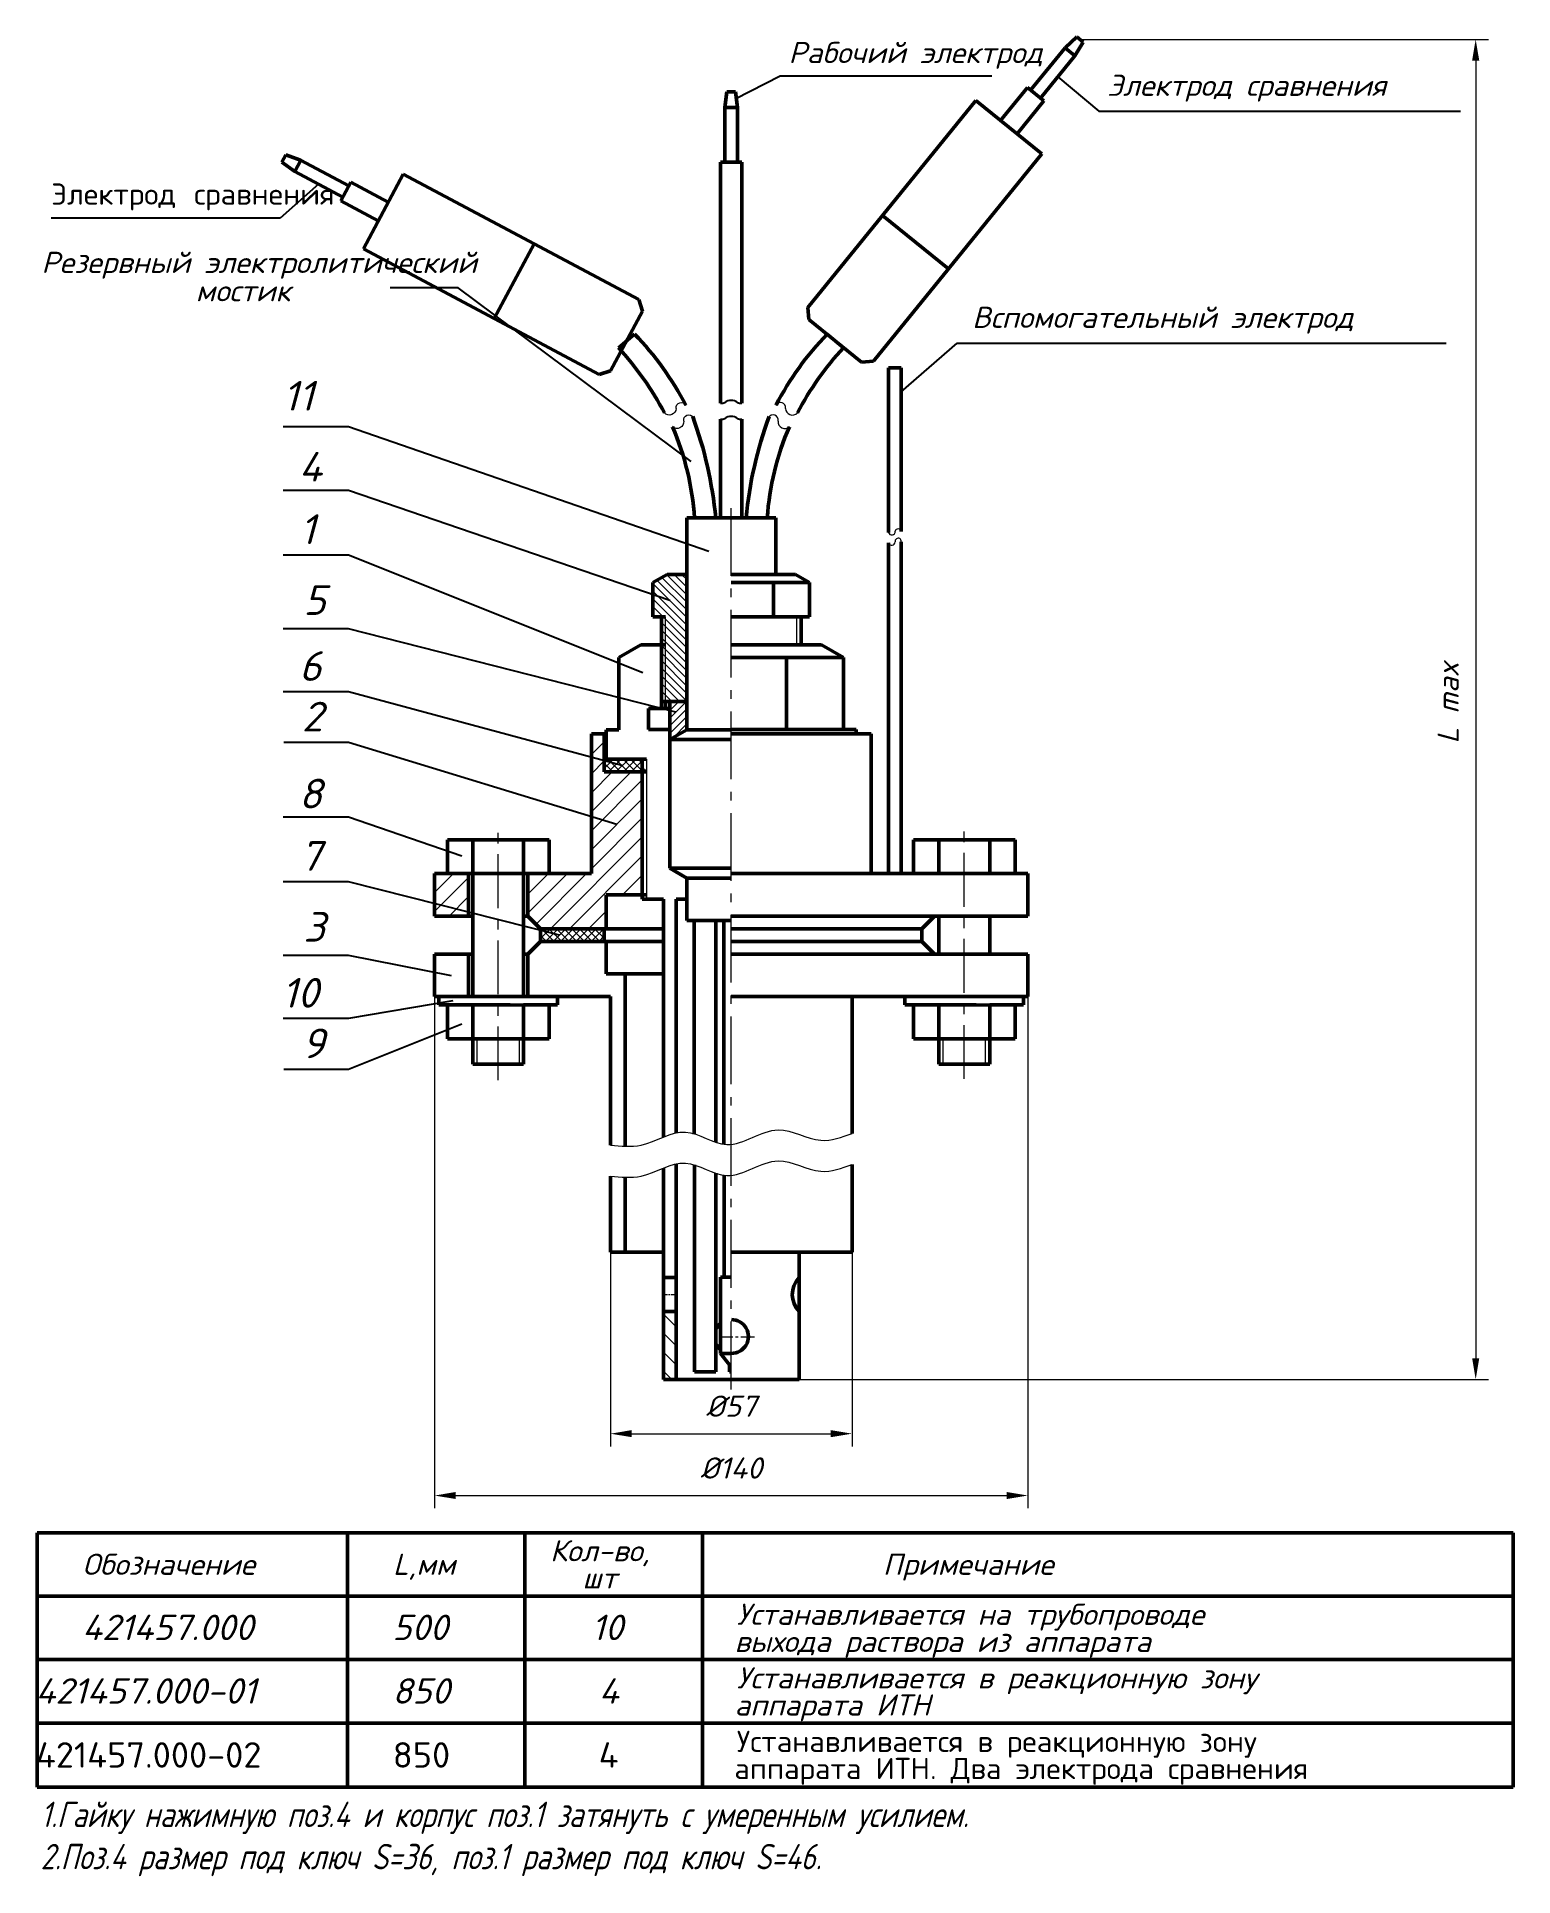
# Model space of a CAD drawing. Extents: x 42 to 217, y 247 to 464.
import ezdxf

# ---------------------------------------------------------------- set-up
doc = ezdxf.new("R2010")
doc.units = 0
for name, pattern in [('CENTERX2', [101.6, 63.5, -12.7, 12.7, -12.7]), ('gost6', [12, 8, -1.5, 1, -1.5]), ('ОСЕВАЯ', [50.8, 31.75, -6.35, 6.35, -6.35])]:
    doc.linetypes.add(name, pattern=pattern)
doc.layers.get('0').update_dxf_attribs({"linetype": 'CONTINUOUS'})
doc.layers.get('Defpoints').update_dxf_attribs({"linetype": 'CONTINUOUS'})
for name, color, linetype in [('болт', 7, 'CONTINUOUS'), ('втулка', 7, 'CONTINUOUS'), ('гнездо', 2, 'CONTINUOUS'), ('грнд', 7, 'CONTINUOUS'), ('корпус', 7, 'CONTINUOUS'), ('мостик', 7, 'CONTINUOUS'), ('накгай', 7, 'CONTINUOUS'), ('наконеч', 7, 'CONTINUOUS'), ('патр', 7, 'CONTINUOUS'), ('пробка', 7, 'CONTINUOUS'), ('прок', 1, 'CONTINUOUS'), ('титан', 7, 'CONTINUOUS'), ('фланец', 7, 'CONTINUOUS')]:
    doc.layers.add(name, color=color, linetype=linetype)
doc.styles.add('ADRF1', font='romans', dxfattribs={"oblique": 15})
doc.styles.add('GOST', font='GOST.shx', dxfattribs={"oblique": 15})
doc.styles.add('max', font='romans.shx', dxfattribs={"oblique": 15})
doc.styles.get("Standard").update_dxf_attribs({"font": 'txt.shx'})
doc.dimstyles.new('max', dxfattribs={"dimtxt": 2.5, "dimasz": 2.5, "dimexe": 1.5, "dimexo": 0.625, "dimgap": 2, "dimtad": 1, "dimtxsty": 'ADRF1', "dimcen": 2.5, "dimazin": 3, "dimtfac": 1, "dimtmove": 0, "dimatfit": 3, "dimlwd": 5, "dimlwe": 5})
doc.dimstyles.get("Standard").update_dxf_attribs({"dimtxt": 3, "dimasz": 3, "dimexe": 2.5, "dimexo": 2.5, "dimgap": 1.5, "dimtad": 1, "dimtxsty": 'Standard', "dimcen": -3, "dimdle": 1.25, "dimazin": 3, "dimtfac": 0.75, "dimtmove": 0, "dimatfit": 3, "dimtvp": 1.5})
doc.dimstyles.new('WORK', dxfattribs={"dimtxt": 3, "dimasz": 3, "dimexe": 2.5, "dimexo": 2.5, "dimgap": 2, "dimtad": 1, "dimtxsty": 'ADRF1', "dimcen": -3, "dimdle": 1.25, "dimazin": 3, "dimtfac": 0.75, "dimtmove": 0, "dimatfit": 3, "dimtvp": 1.5})

# ---------------------------------------------------------------- blocks, each defined once
blk = doc.blocks.new('*D13')
at = {"color": 0, "linetype": 'Continuous', "lineweight": 5}
for p, q in [((109.99, 320.68), (109.99, 297.76)), ((138.49, 320.68), (138.49, 297.76)), ((112.49, 299.26), (135.99, 299.26))]:
    blk.add_line(p, q, dxfattribs=at)
for points in [[(112.49, 299.68), (112.49, 298.85), (109.99, 299.26)], [(135.99, 299.68), (135.99, 298.85), (138.49, 299.26)]]:
    blk.add_solid(points, dxfattribs=at)
at = {"layer": 'Defpoints', "color": 0, "linetype": 'Continuous', "lineweight": 5}
for p in [(109.99, 320.68), (138.49, 320.68), (138.49, 299.26)]:
    blk.add_point(p, dxfattribs=at)
at = {"color": 0, "linetype": 'Continuous', "lineweight": 20, "insert": (124.24, 302.51), "char_height": 2.5, "attachment_point": 5, "style": 'ADRF1'}
blk.add_mtext('%%c57', dxfattribs=at)
blk = doc.blocks.new('*D14')
at = {"color": 0, "linetype": 'Continuous', "lineweight": 5}
for p, q in [((89.24, 350.85), (89.24, 290.46)), ((159.24, 350.85), (159.24, 290.46)), ((91.74, 291.96), (156.74, 291.96))]:
    blk.add_line(p, q, dxfattribs=at)
for points in [[(91.74, 292.38), (91.74, 291.55), (89.24, 291.96)], [(156.74, 292.38), (156.74, 291.55), (159.24, 291.96)]]:
    blk.add_solid(points, dxfattribs=at)
at = {"layer": 'Defpoints', "color": 0, "linetype": 'Continuous', "lineweight": 5}
for p in [(89.24, 350.85), (159.24, 350.85), (159.24, 291.96)]:
    blk.add_point(p, dxfattribs=at)
at = {"color": 0, "linetype": 'Continuous', "lineweight": 20, "insert": (124.24, 295.21), "char_height": 2.5, "attachment_point": 5, "style": 'ADRF1'}
blk.add_mtext('%%c140', dxfattribs=at)
blk = doc.blocks.new('*D15')
at = {"color": 0, "linetype": 'Continuous', "lineweight": 5}
for p, q in [((165.39, 463.8), (213.58, 463.8)), ((212.08, 461.3), (212.08, 308.17)), ((132.24, 305.67), (213.58, 305.67))]:
    blk.add_line(p, q, dxfattribs=at)
for points in [[(211.66, 461.3), (212.5, 461.3), (212.08, 463.8)], [(211.66, 308.17), (212.5, 308.17), (212.08, 305.67)]]:
    blk.add_solid(points, dxfattribs=at)
at = {"layer": 'Defpoints', "color": 0, "linetype": 'Continuous', "lineweight": 5}
for p in [(165.39, 463.8), (132.24, 305.67), (212.08, 305.67)]:
    blk.add_point(p, dxfattribs=at)
at = {"color": 0, "linetype": 'Continuous', "lineweight": 20, "insert": (208.83, 385.49), "char_height": 2.5, "attachment_point": 5, "rotation": 90, "style": 'ADRF1'}
blk.add_mtext('L max', dxfattribs=at)

msp = doc.modelspace()

# ---------------------------------------------------------------- hatches: boundary and pattern name
at = {"linetype": 'Continuous', "lineweight": 5}
h = msp.add_hatch(dxfattribs=at)
h.set_pattern_fill('ANSI31', color=256, scale=0.2, angle=90, style=0)
h.paths.add_polyline_path([(118.992, 400.673), (116.662, 400.673), (114.992, 399.709), (114.992, 395.673), (116.492, 395.673), (116.492, 385.673), (116.492, 385.673), (118.992, 385.673)])
h.paths.add_polyline_path([(116.492, 395.673), (115.992, 395.673), (115.993, 392.35), (116.492, 392.351)], flags=16)
h.paths.add_polyline_path([(115.993, 385.673), (116.492, 385.673), (116.492, 385.673), (116.492, 392.351), (115.993, 392.35)], flags=17)
h = msp.add_hatch(dxfattribs=at)
h.set_pattern_fill('ANSI31', color=256, scale=0.2, style=0)
h.paths.add_polyline_path([(118.992, 385.673), (116.992, 385.673), (116.992, 381.173), (118.992, 382.328)])
h = msp.add_hatch(dxfattribs=at)
h.set_pattern_fill('ANSI31', color=256, scale=0.5, style=0)
h.paths.add_polyline_path([(93.242, 365.351), (90.742, 365.351), (89.242, 365.351), (89.242, 360.351), (93.242, 360.351)])
h.paths.add_polyline_path([(109.492, 362.851), (113.742, 362.851), (113.742, 377.351), (109.242, 377.351), (109.242, 378.851), (109.242, 381.851), (107.742, 381.851), (107.742, 365.351), (100.242, 365.351), (100.242, 360.35), (101.742, 358.851), (109.492, 358.851)])
h = msp.add_hatch(dxfattribs=at)
h.set_pattern_fill('ANSI37', color=256, scale=0.2, angle=90, style=0)
h.paths.add_polyline_path([(113.742, 378.851), (109.493, 378.851), (109.242, 378.851), (109.242, 377.351), (113.742, 377.351)])
h = msp.add_hatch(dxfattribs=at)
h.set_pattern_fill('ANSI31', color=256, scale=0.5, angle=90, style=0)
h.paths.add_polyline_path([(114.244, 378.851), (113.742, 378.851), (113.742, 377.351), (114.244, 377.351)])
h = msp.add_hatch(dxfattribs=at)
h.set_pattern_fill('ANSI37', color=256, scale=0.2, angle=90, style=0)
h.paths.add_polyline_path([(109.242, 358.851), (101.742, 358.851), (101.742, 357.351), (109.242, 357.351)])
h = msp.add_hatch(dxfattribs=at)
h.set_pattern_fill('ANSI31', color=256, scale=0.5, angle=90, style=0)
h.set_pattern_definition([(135, (-9e-14, 18.7779), (-1.122532, -1.122532), [])])
h.paths.add_polyline_path([(117.742, 313.672), (116.242, 313.672), (116.242, 305.672), (117.742, 305.672)])

# ---------------------------------------------------------------- linework, layer by layer
at = {"linetype": 'Continuous', "lineweight": 50}
for p, q in [((164.79, 461.873), (163.626, 462.818)), ((156.03, 454.246), (159.18, 458.128)), ((161.122, 456.553), (159.18, 458.128)), ((142.091, 443.02), (153.118, 456.609)), ((153.118, 456.609), (160.883, 450.308)), ((157.971, 452.671), (161.122, 456.553)), ((123.481, 455.755), (124.981, 455.755)), ((72.736, 448.21), (73.442, 449.534)), ((149.856, 436.719), (160.883, 450.308)), ((85.537, 447.903), (80.836, 439.077)), ((100.983, 439.677), (85.537, 447.903)), ((125.481, 449.313), (122.981, 449.313)), ((125.481, 420.87), (125.481, 449.313)), ((78.186, 444.738), (79.361, 446.944)), ((83.774, 444.594), (79.361, 446.944)), ((82.599, 442.387), (78.186, 444.738)), ((133.269, 432.149), (142.091, 443.02)), ((149.856, 436.719), (142.091, 443.02)), ((96.282, 430.851), (80.836, 439.077)), ((96.282, 430.851), (100.983, 439.677)), ((113.34, 433.095), (100.983, 439.677)), ((141.034, 425.848), (149.856, 436.719)), ((113.752, 431.743), (113.34, 433.095)), ((133.415, 430.743), (133.269, 432.149)), ((108.639, 424.269), (96.282, 430.851)), ((109.991, 424.682), (113.752, 431.743)), ((139.627, 425.702), (133.415, 430.743)), ((139.627, 425.702), (141.034, 425.848)), ((109.991, 424.682), (108.639, 424.269)), ((142.794, 425.041), (144.294, 425.041)), ((125.482, 407.328), (125.482, 418.99)), ((118.992, 382.328), (124.242, 382.328)), ((116.992, 381.173), (124.242, 381.173)), ((116.992, 365.983), (124.242, 365.983)), ((118.992, 364.828), (124.242, 364.828)), ((119.879, 359.828), (119.883, 334.59)), ((122.423, 359.828), (122.423, 333.661)), ((123.358, 359.828), (123.358, 333.424)), ((119.887, 330.981), (119.891, 306.556)), ((122.423, 329.996), (122.429, 306.557)), ((123.401, 329.757), (123.404, 317.734)), ((109.992, 320.678), (116.242, 320.678)), ((124.242, 320.678), (138.492, 320.678)), ((122.982, 317.734), (122.982, 308.734)), ((122.982, 317.734), (124.242, 317.734)), ((122.982, 308.734), (124.242, 308.734)), ((119.891, 306.556), (122.429, 306.557)), ((116.242, 305.672), (132.242, 305.672)), ((42.332, 287.564), (216.507, 287.564)), ((42.332, 287.564), (42.332, 257.564)), ((78.946, 287.564), (78.946, 257.564)), ((99.89, 287.564), (99.89, 257.564)), ((120.835, 287.564), (120.835, 257.564)), ((216.507, 257.564), (216.507, 287.564)), ((42.332, 280.1), (216.507, 280.1)), ((42.332, 272.6), (216.507, 272.6)), ((42.3, 265.1), (216.5, 265.1)), ((42.332, 257.564), (216.507, 257.564))]:
    msp.add_line(p, q, dxfattribs=at)
at = {"linetype": 'gost6', "lineweight": 5}
msp.add_line((124.242, 304.491), (124.242, 409.302), dxfattribs=at)
at = {"linetype": 'Continuous', "lineweight": 5}
for p, q in [((124.242, 399.709), (129.242, 399.709)), ((131.992, 392.35), (131.992, 395.673)), ((132.492, 392.35), (131.992, 392.35)), ((115.993, 384.851), (115.993, 384.851)), ((124.242, 382.352), (130.742, 382.352)), ((130.742, 382.352), (130.742, 382.352)), ((130.742, 382.351), (130.742, 382.351)), ((74.97, 380.811), (74.97, 380.811)), ((114.244, 378.851), (114.244, 362.326)), ((74.97, 342.248), (74.97, 342.248)), ((124.242, 305.672), (124.242, 310.672)), ((116.242, 305.672), (124.242, 305.672))]:
    msp.add_line(p, q, dxfattribs=at)
at = {"color": 0, "linetype": 'Continuous', "lineweight": 50}
for p, q in [((116.242, 334.266), (116.242, 362.327)), ((117.742, 362.327), (117.742, 334.754)), ((117.742, 362.327), (118.992, 362.327)), ((116.242, 330.606), (116.242, 305.672)), ((117.742, 331.094), (117.742, 305.672)), ((132.242, 320.678), (132.242, 305.672)), ((116.242, 317.678), (117.742, 317.678)), ((116.242, 313.678), (117.742, 313.678)), ((132.242, 313.671), (132.242, 307.68))]:
    msp.add_line(p, q, dxfattribs=at)
at = {"linetype": 'ОСЕВАЯ', "lineweight": 5, "ltscale": 0.02}
msp.add_line((116.094, 315.678), (117.861, 315.678), dxfattribs=at)
at = {"linetype": 'ОСЕВАЯ', "lineweight": 5, "ltscale": 0.05}
msp.add_line((122.841, 310.672), (126.981, 310.672), dxfattribs=at)
at = {"linetype": 'Continuous', "lineweight": 50, "extrusion": (0, 0, -1)}
for centre, radius, start, end in [((-87.273, 404.253), 35.597, 135.90295, 152.57684), ((-84.204, 402.791), 36.337, 137.32714, 152.21514), ((-74.94, 402.821), 47.681, 159.80568, 174.57674), ((-87.181, 405.112), 32.802, 156.68109, 176.12565)]:
    msp.add_arc(centre, radius, start, end, dxfattribs=at)
at = {"linetype": 'Continuous', "lineweight": 50}
for centre, radius, start, end in [((161.127, 404.253), 35.597, 135.90295, 152.57684), ((164.196, 402.791), 36.337, 137.32714, 152.21514), ((173.46, 402.821), 47.681, 159.80568, 174.57674), ((161.219, 405.112), 32.802, 156.68109, 176.12565), ((134.382, 315.678), 2.934, 137.35814, 223.17343), ((124.26, 310.731), 2, 269.46907, 90.01494), ((124.26, 310.731), 2, 129.74263, 156.40299), ((124.26, 310.731), 2, 203.6224, 230.25737)]:
    msp.add_arc(centre, radius, start, end, dxfattribs=at)
at = {"linetype": 'Continuous', "lineweight": 20}
for centre, radius, start, end in [((143.939, 405.679), 0.358, 7.55845, 168.10387), ((143.185, 405.72), 0.406, 195.43074, 4.68744), ((143.178, 404.533), 0.414, 201.98289, 353.97779), ((143.938, 404.58), 0.36, 350.93856, 194.4833)]:
    msp.add_arc(centre, radius, start, end, dxfattribs=at)
for points in [[(109.992, 333.323), (113.624, 333.323), (118.834, 334.848), (123.712, 333.39), (129.784, 335.113), (134.828, 333.887), (138.492, 334.682)], [(109.992, 329.663), (113.624, 329.663), (118.834, 331.188), (123.712, 329.729), (129.784, 331.453), (134.828, 330.226), (138.492, 331.022)]]:
    msp.add_spline(points, degree=3, dxfattribs=at)
at = {"layer": 'болт', "color": 0, "linetype": 'Continuous', "lineweight": 50}
for p, q in [((90.742, 365.351), (90.742, 369.351)), ((90.742, 369.351), (102.742, 369.351)), ((93.742, 350.851), (93.743, 369.351)), ((99.743, 369.349), (99.742, 350.851)), ((102.742, 365.351), (102.742, 369.351)), ((145.742, 369.351), (157.742, 369.351)), ((145.742, 365.351), (145.742, 369.351)), ((148.743, 365.351), (148.743, 369.351)), ((154.743, 369.349), (154.742, 365.351)), ((157.742, 365.351), (157.742, 369.351)), ((90.742, 365.351), (102.742, 365.351)), ((145.742, 365.351), (157.742, 365.351)), ((154.742, 360.334), (154.742, 355.865)), ((89.742, 350.851), (103.742, 350.851)), ((89.742, 349.851), (89.742, 350.851)), ((98.15, 349.851), (89.742, 349.851)), ((90.742, 349.853), (102.742, 349.85)), ((90.742, 345.853), (90.742, 349.853)), ((93.742, 342.851), (93.742, 349.852)), ((99.742, 349.851), (99.742, 342.851)), ((103.742, 349.851), (99.742, 349.851)), ((102.742, 349.85), (102.742, 345.853)), ((103.742, 350.851), (103.742, 349.851)), ((144.742, 350.851), (158.742, 350.851)), ((144.742, 349.851), (144.742, 350.851)), ((153.15, 349.851), (144.742, 349.851)), ((145.742, 349.853), (157.742, 349.85)), ((145.742, 345.853), (145.742, 349.853)), ((148.742, 350.851), (148.742, 350.851)), ((158.742, 349.851), (154.742, 349.851)), ((154.742, 349.851), (154.742, 342.851)), ((157.742, 349.85), (157.742, 345.853)), ((158.742, 350.851), (158.742, 349.851)), ((90.742, 345.853), (102.742, 345.853)), ((145.742, 345.853), (157.742, 345.853)), ((99.742, 342.851), (93.742, 342.851)), ((154.742, 342.851), (148.742, 342.851))]:
    msp.add_line(p, q, dxfattribs=at)
at = {"layer": 'болт', "color": 0, "linetype": 'Continuous', "lineweight": 20}
for p, q in [((94.242, 342.851), (94.242, 345.853)), ((99.241, 342.851), (99.241, 345.853)), ((149.242, 342.851), (149.242, 345.853)), ((154.241, 342.851), (154.241, 345.853))]:
    msp.add_line(p, q, dxfattribs=at)
at = {"layer": 'втулка', "color": 0, "linetype": 'Continuous', "lineweight": 50}
for p, q in [((118.992, 407.328), (118.992, 382.328)), ((118.992, 407.328), (129.492, 407.328)), ((129.492, 407.328), (129.492, 400.673)), ((133.492, 399.709), (124.242, 399.709)), ((124.242, 399.709), (130.742, 399.709)), ((129.242, 399.709), (129.242, 395.673)), ((137.492, 390.853), (124.143, 390.853)), ((124.242, 390.853), (130.742, 390.853)), ((130.742, 382.352), (130.742, 390.853)), ((116.992, 385.673), (116.992, 365.983)), ((118.992, 364.828), (118.992, 359.828)), ((159.242, 365.351), (124.242, 365.351)), ((148.742, 355.851), (148.742, 360.351)), ((118.992, 359.828), (124.242, 359.828)), ((148.742, 342.851), (148.742, 349.852))]:
    msp.add_line(p, q, dxfattribs=at)
at = {"layer": 'гнездо', "color": 0, "linetype": 'Continuous', "lineweight": 50}
for p, q in [((107.742, 381.851), (107.742, 365.351)), ((107.742, 381.851), (109.493, 381.851)), ((109.242, 381.851), (109.242, 377.351)), ((124.242, 381.851), (140.742, 381.851)), ((139.242, 381.851), (139.242, 381.851)), ((140.742, 381.851), (140.742, 365.351)), ((109.242, 377.351), (114.243, 377.351)), ((109.492, 362.851), (114.243, 362.851))]:
    msp.add_line(p, q, dxfattribs=at)
at = {"layer": 'грнд', "color": 0, "linetype": 'Continuous', "lineweight": 50}
for p, q in [((115.993, 385.673), (118.992, 385.673)), ((116.992, 381.173), (118.992, 382.328))]:
    msp.add_line(p, q, dxfattribs=at)
at = {"layer": 'корпус', "color": 0, "linetype": 'Continuous', "lineweight": 50}
for p, q in [((113.587, 392.35), (110.993, 390.853)), ((110.993, 390.853), (110.993, 382.31)), ((113.587, 392.35), (116.492, 392.351)), ((113.587, 392.35), (113.587, 392.35)), ((134.897, 392.35), (124.242, 392.35)), ((134.897, 392.35), (137.492, 390.853)), ((137.492, 382.352), (137.492, 390.853)), ((114.49, 384.851), (116.992, 384.851)), ((114.49, 384.851), (114.49, 382.351)), ((116.492, 385.673), (116.493, 384.851)), ((109.493, 378.851), (109.493, 382.31)), ((109.493, 382.31), (110.993, 382.31)), ((114.49, 382.351), (116.992, 382.351)), ((124.242, 382.352), (138.991, 382.351)), ((138.991, 382.351), (138.991, 381.851)), ((109.493, 378.851), (114.244, 378.851)), ((113.742, 362.326), (113.742, 378.851)), ((118.992, 364.828), (116.992, 365.983)), ((113.742, 362.326), (116.242, 362.327))]:
    msp.add_line(p, q, dxfattribs=at)
at = {"layer": 'мостик', "color": 0, "linetype": 'Continuous', "lineweight": 50}
for p, q in [((163.633, 462.826), (165.001, 464.11)), ((164.79, 461.873), (165.776, 463.48)), ((165.776, 463.48), (165.001, 464.11)), ((123.481, 455.755), (123.728, 457.625)), ((123.728, 457.625), (124.728, 457.625)), ((124.981, 455.766), (124.728, 457.625)), ((124.728, 457.581), (124.728, 457.581)), ((71.203, 449.308), (71.672, 450.189)), ((73.432, 449.539), (71.672, 450.189)), ((72.736, 448.21), (71.203, 449.308)), ((112.838, 429.024), (110.92, 427.42)), ((135.562, 429.024), (137.48, 427.42)), ((123.992, 407.328), (121.492, 407.328))]:
    msp.add_line(p, q, dxfattribs=at)
at = {"layer": 'мостик', "color": 0, "linetype": 'Continuous', "lineweight": 20, "extrusion": (0, 0, -1)}
for centre, radius, start, end in [((-116.945, 420.265), 0.8, -179.78941, -42.054), ((-118.343, 420.35), 0.605, -8.31362, 154.71667), ((-119.231, 418.886), 0.605, -13.14384, 149.88645), ((-117.845, 418.684), 0.8, 175.38037, -46.88422)]:
    msp.add_arc(centre, radius, start, end, dxfattribs=at)
at = {"layer": 'мостик', "color": 0, "linetype": 'Continuous', "lineweight": 20}
for centre, radius, start, end in [((129.169, 418.886), 0.605, 346.85616, 149.88645), ((130.057, 420.35), 0.605, 351.68638, 154.71667), ((131.455, 420.265), 0.8, 180.21059, 317.946), ((130.555, 418.684), 0.8, 175.38037, 313.11578)]:
    msp.add_arc(centre, radius, start, end, dxfattribs=at)
at = {"layer": 'накгай', "color": 0, "linetype": 'Continuous', "lineweight": 50}
for p, q in [((116.662, 400.673), (114.992, 399.709)), ((114.992, 395.673), (114.992, 399.709)), ((116.662, 400.673), (118.992, 400.673)), ((124.242, 400.673), (131.822, 400.673)), ((131.822, 400.673), (133.492, 399.709)), ((133.492, 399.709), (133.492, 395.673)), ((116.492, 395.673), (114.992, 395.673)), ((115.993, 384.851), (115.992, 395.673)), ((133.492, 395.673), (124.242, 395.673)), ((132.492, 395.673), (132.492, 392.35))]:
    msp.add_line(p, q, dxfattribs=at)
at = {"layer": 'накгай', "color": 0, "linetype": 'Continuous', "lineweight": 20, "ltscale": 0.2}
msp.add_line((116.492, 385.673), (116.492, 395.673), dxfattribs=at)
at = {"layer": 'накгай', "color": 0, "linetype": 'Continuous', "lineweight": 20}
msp.add_line((132.492, 395.673), (132.492, 395.673), dxfattribs=at)
at = {"layer": 'наконеч', "color": 0, "linetype": 'Continuous', "lineweight": 50}
msp.add_line((122.982, 308.734), (124.05, 307.379), dxfattribs=at)
at = {"layer": 'патр', "color": 0, "linetype": 'Continuous', "lineweight": 50}
for p, q in [((109.492, 353.527), (116.242, 353.518)), ((111.742, 353.518), (111.742, 333.181)), ((109.992, 350.851), (109.992, 333.323)), ((138.492, 334.682), (138.492, 350.851)), ((138.492, 320.678), (138.492, 331.022)), ((109.992, 329.663), (109.992, 320.678)), ((111.742, 329.521), (111.742, 320.678))]:
    msp.add_line(p, q, dxfattribs=at)
at = {"layer": 'пробка', "color": 0, "linetype": 'Continuous', "lineweight": 50}
for p, q in [((122.981, 420.87), (122.981, 449.313)), ((123.481, 449.316), (123.481, 449.313)), ((124.981, 449.315), (124.981, 449.316)), ((122.982, 407.328), (122.982, 418.99))]:
    msp.add_line(p, q, dxfattribs=at)
at = {"layer": 'прок', "color": 0, "linetype": 'Continuous', "lineweight": 50}
for p, q in [((113.743, 378.851), (109.242, 378.851)), ((109.242, 378.851), (109.242, 377.351)), ((109.242, 377.351), (113.742, 377.351)), ((109.242, 377.351), (113.742, 377.351)), ((101.742, 358.851), (101.742, 357.351)), ((109.242, 357.351), (109.242, 358.851)), ((146.742, 358.851), (146.742, 357.351))]:
    msp.add_line(p, q, dxfattribs=at)
at = {"layer": 'титан', "color": 0, "linetype": 'Continuous', "lineweight": 50}
for p, q in [((163.633, 462.826), (159.568, 457.817)), ((160.731, 456.87), (164.79, 461.873)), ((123.481, 449.313), (123.481, 455.755)), ((124.981, 455.766), (124.981, 449.315)), ((73.432, 449.539), (79.126, 446.507)), ((78.423, 445.182), (72.736, 448.21)), ((124.05, 307.379), (124.05, 306.557)), ((124.242, 307.379), (124.05, 307.379)), ((124.242, 306.553), (124.05, 306.553))]:
    msp.add_line(p, q, dxfattribs=at)
at = {"layer": 'титан', "color": 0, "linetype": 'Continuous', "lineweight": 25}
for centre, radius, start, end in [((124.231, 419.909), 1.284, 54.26663, 125.73337), ((123.106, 421.678), 0.818, 261.20948, 297.28824), ((123.106, 419.798), 0.818, 261.20948, 297.28824), ((124.231, 418.029), 1.284, 54.26663, 125.73337), ((125.356, 421.678), 0.818, 242.71176, 278.79052), ((125.356, 419.798), 0.818, 242.71176, 278.79052)]:
    msp.add_arc(centre, radius, start, end, dxfattribs=at)
at = {"layer": 'фланец', "color": 0, "linetype": 'Continuous', "lineweight": 50}
for p, q in [((142.794, 405.612), (142.794, 425.041)), ((144.294, 425.041), (144.294, 405.726)), ((142.794, 365.351), (142.794, 404.378)), ((144.294, 404.523), (144.294, 365.351)), ((89.242, 365.351), (107.742, 365.351)), ((89.242, 365.351), (89.242, 360.351)), ((93.242, 365.351), (93.242, 360.351)), ((100.242, 360.35), (100.242, 365.351)), ((159.242, 365.351), (159.242, 360.351)), ((109.492, 362.851), (109.492, 358.851)), ((89.242, 360.351), (93.742, 360.351)), ((99.742, 360.35), (100.242, 360.35)), ((100.242, 360.35), (101.742, 358.851)), ((159.242, 360.351), (124.242, 360.351)), ((148.242, 360.351), (146.742, 358.851)), ((101.742, 358.851), (116.242, 358.851)), ((124.242, 358.851), (146.742, 358.851)), ((100.242, 355.851), (101.742, 357.351)), ((101.742, 357.351), (116.242, 357.351)), ((109.492, 353.527), (109.492, 357.351)), ((124.242, 357.351), (146.742, 357.351)), ((148.242, 355.852), (146.742, 357.351)), ((89.242, 355.851), (93.742, 355.851)), ((89.242, 350.851), (89.242, 355.851)), ((93.242, 350.851), (93.242, 355.851)), ((99.742, 355.851), (100.242, 355.851)), ((100.242, 355.851), (100.242, 350.851)), ((159.242, 355.851), (124.242, 355.851)), ((159.242, 350.851), (159.242, 355.851)), ((93.742, 350.851), (89.242, 350.851)), ((109.492, 350.851), (99.742, 350.851)), ((109.992, 350.851), (109.492, 350.851)), ((159.242, 350.851), (124.242, 350.851))]:
    msp.add_line(p, q, dxfattribs=at)
at = {"layer": 'фланец', "color": 0, "linetype": 'CENTERX2', "lineweight": 20, "ltscale": 0.1}
for p, q in [((96.742, 340.971), (96.742, 371.271)), ((151.742, 341.13), (151.742, 371.112))]:
    msp.add_line(p, q, dxfattribs=at)

# ---------------------------------------------------------------- texts
at = {"linetype": 'Continuous', "lineweight": 20, "oblique": 15}
for s, height, style, p in [('Рабочий электрод', 2.5, 'max', (131, 461)), ('Электрод сравнения', 2.5, 'max', (168.593, 457.137)), ('Резервный электролитический ', 2.5, 'max', (42.841, 436.233)), ('мостик', 2.5, 'max', (61.046, 432.892)), ('Вспомогательный электрод', 2.5, 'max', (152.665, 429.755)), ('421457.000', 3, 'ADRF1', (47.649, 274.9)), ('500', 3, 'ADRF1', (84.251, 274.9)), ('10', 3, 'ADRF1', (107.765, 274.9)), ('Устанавливается на трубопроводе', 2.5, 'ADRF1', (124.9, 276.7)), ('выхода раствора из аппарата', 2.5, 'ADRF1', (124.637, 273.5)), ('Устанавливается в реакционную зону', 2.5, 'ADRF1', (124.9, 269.2)), ('421457.000-01', 3, 'ADRF1', (42.153, 267.4)), ('850', 3, 'ADRF1', (84.251, 267.4)), ('4', 3, 'ADRF1', (108.622, 267.4)), ('аппарата ИТН', 2.5, 'ADRF1', (124.637, 266))]:
    msp.add_text(s, height=height, dxfattribs=dict(at, style=style)).set_placement(p)
msp.add_text('Электрод сравнения', height=2.5).set_placement((44, 444.3))
at = {"linetype": 'Continuous', "lineweight": 25, "oblique": 15}
for s, height, style, p in [('Кол-во,', 2.5, 'max', (102.858, 284.2)), ('Обозначение', 2.5, 'max', (47.69, 282.6)), ('L,мм', 2.5, 'max', (84.327, 282.6)), ('Примечание', 2.5, 'max', (142.125, 282.6)), ('шт', 2.5, 'max', (106.673, 281)), ('1.Гайку нажимную поз.4 и корпус поз.1 затянуть с умеренным усилием.', 3, 'GOST', (42.755, 252.83)), ('2.Поз.4 размер под ключ S=36, поз.1 размер под ключ S=46.', 3, 'GOST', (42.755, 247.852))]:
    msp.add_text(s, height=height, dxfattribs=dict(at, style=style)).set_placement(p)
at = {"style": 'ADRF1'}
for s, height, p in [('421457.000-02', 3, (42.2, 259.85)), ('850', 3, (84.3, 259.85)), ('4', 3, (108.6, 259.85)), ('Устанавливается в реакционную зону', 2.5, (124.9, 261.7)), ('аппарата ИТН. Два электрода сравнения', 2.5, (124.6, 258.5))]:
    msp.add_text(s, height=height, dxfattribs=at).set_placement(p)
at = {"layer": 'корпус', "color": 0, "linetype": 'Continuous', "lineweight": 25, "style": 'ADRF1', "oblique": 15}
for s, p in [('11', (71.333, 419.995)), ('4', (73.216, 411.617)), ('1', (73.342, 404.252)), ('5', (73.753, 395.884)), ('6', (73.245, 388.1)), ('2', (73.568, 382.134)), ('8', (73.216, 373.055)), ('7', (73.342, 365.689)), ('3', (73.753, 357.321)), ('10', (71.206, 349.538)), ('9', (73.568, 343.572))]:
    msp.add_text(s, height=3.5, dxfattribs=at).set_placement(p)

# ---------------------------------------------------------------- dimensions: what is measured, and where the dimension line sits
at = {"linetype": 'Continuous', "lineweight": 20}
dim = msp.add_linear_dim(base=(212.081, 305.672), p1=(165.389, 463.795), p2=(132.242, 305.672), angle=90, text='L max', dimstyle='max', dxfattribs=at)
dim.commit()
dim.dimension.update_dxf_attribs({"geometry": '*D15', "text_midpoint": (212.081, 385.495), "dimtype": 160})
for base, p1, p2, text, picture, middle in [((159.242, 291.963), (89.242, 350.851), (159.242, 350.851), '%%c140', '*D14', (124.242, 291.963)), ((138.492, 299.265), (109.992, 320.678), (138.492, 320.678), '%%c57', '*D13', (124.242, 299.265))]:
    dim = msp.add_linear_dim(base=base, p1=p1, p2=p2, text=text, dimstyle='max', dxfattribs=at)
    dim.commit()
    dim.dimension.update_dxf_attribs({"geometry": picture, "text_midpoint": middle, "dimtype": 160})

# ---------------------------------------------------------------- leaders
at = {"linetype": 'Continuous', "lineweight": 25, "has_arrowhead": 0}
for points in [[(124.7, 456.8), (130, 459.5), (155, 459.5)], [(162.761, 459.371), (167.626, 455.348), (210.269, 455.348)], [(119.5, 414), (92, 434.5), (84, 434.5)], [(144.294, 422.222), (150.879, 427.94), (208.615, 427.94)]]:
    msp.add_leader(points, dimstyle='WORK', override={"dimgap": 2, "dimtad": 0}, dxfattribs=at)
at = {"has_arrowhead": 0}
msp.add_leader([(75.532, 446.707), (71.032, 442.7), (44, 442.7)], dimstyle='Standard', dxfattribs=at)
at = {"layer": 'корпус', "color": 0, "linetype": 'Continuous', "lineweight": 20, "has_arrowhead": 0}
for points in [[(121.593, 403.386), (79.082, 418.073), (71.356, 418.073)], [(116.992, 397.576), (79.083, 410.567), (71.357, 410.567)], [(113.825, 389.069), (79.082, 402.948), (71.356, 402.948)], [(117.696, 384.409), (79.082, 394.243), (71.356, 394.243)], [(111.323, 378.101), (79.082, 386.823), (71.356, 386.823)], [(110.742, 371.169), (79.082, 380.811), (71.457, 380.811)], [(92.456, 367.422), (79.083, 372.005), (71.357, 372.005)], [(103.96, 358.101), (79.082, 364.386), (71.356, 364.386)], [(91.242, 353.281), (79.082, 355.681), (71.356, 355.681)], [(91.374, 350.323), (79.082, 348.261), (71.356, 348.261)], [(92.452, 347.588), (79.082, 342.248), (71.457, 342.248)]]:
    msp.add_leader(points, dimstyle='WORK', override={"dimgap": 2, "dimtad": 0, "dimldrblk": 'DotSmall'}, dxfattribs=at)

doc.saveas('drawing.dxf')
